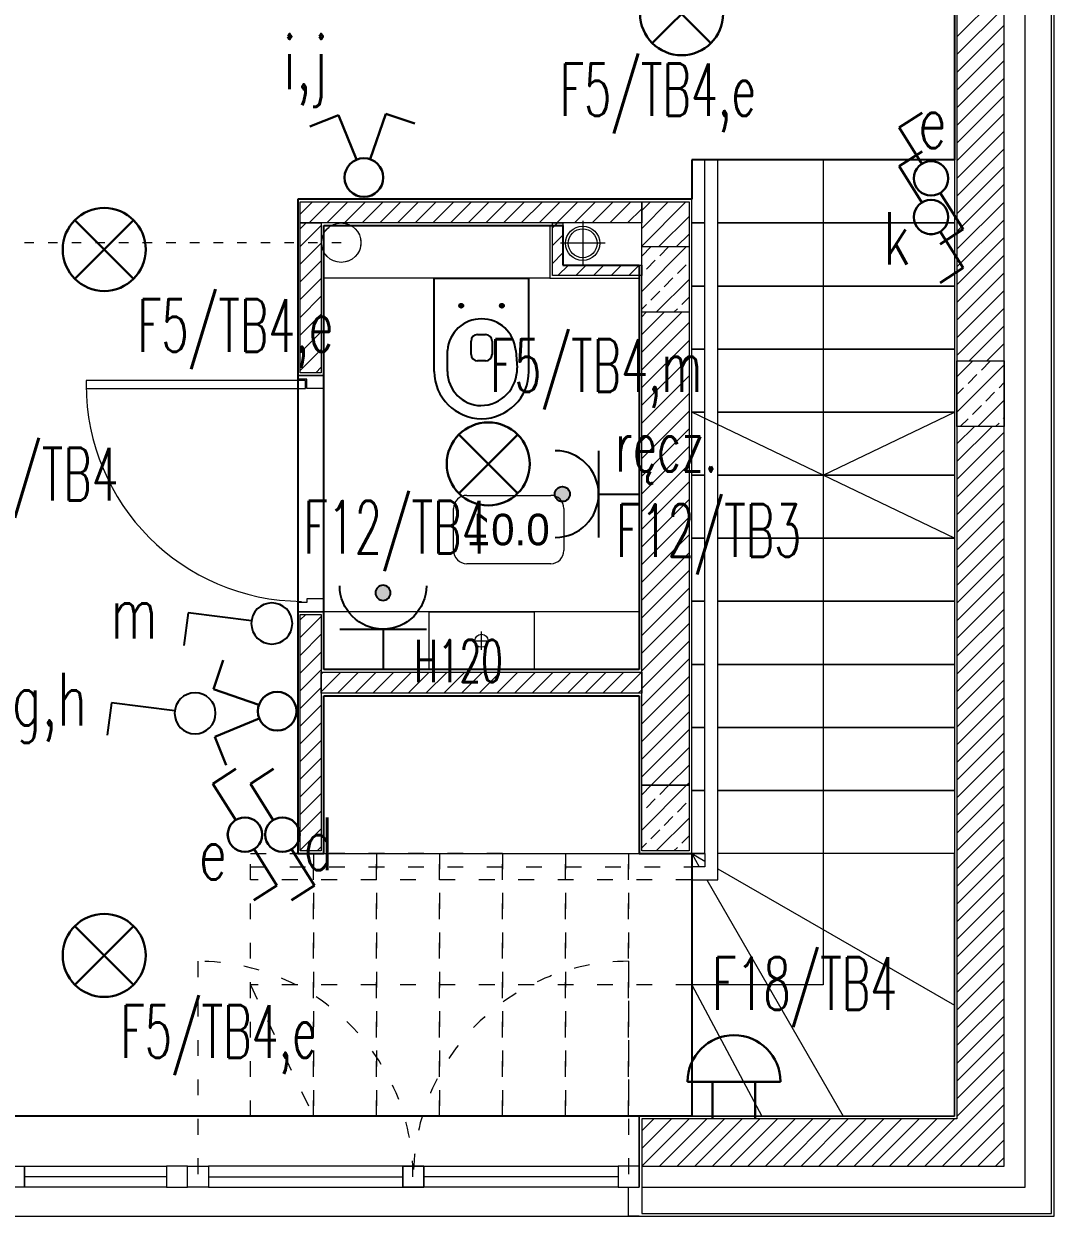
# Model space of a CAD drawing. Header units: millimetres. Extents: x 1780 to 154263, y -7240 to 17216.
# Drawn here: x 72825.4 to 73217.7, y 3515.1 to 3968.9 of the extents above; entities that cross this region are included whole.
import ezdxf
from ezdxf.enums import TextEntityAlignment as Align

# ---------------------------------------------------------------- set-up
doc = ezdxf.new("R2010")
doc.units = ezdxf.units.MM
doc.linetypes.add('ACAD_ISO03W100', pattern=[30, 12, -18])
for name, color, linetype, lineweight in [('2d_SX_aranżacja drukowana', 200, 'Continuous', 5), ('2d_SX_aranżacja niedrukowana', 191, 'Continuous', 5), ('2d_SX_gruba przekroje', 90, 'Continuous', 20), ('2d_SX_instalacje szkic - kanalizacja sanitarna', 44, 'Continuous', 5), ('2d_SX_instalacje szkic - wentylacja wywiew', 14, 'Continuous', 5), ('2d_SX_oznaczenia', 40, 'Continuous', 0), ('2d_SX_przebicia', 96, 'Continuous', 13), ('2d_SX_stolarka drzwiowa', 211, 'Continuous', 5), ('2d_SX_stolarka okienna', 5, 'Continuous', 5), ('2d_SX_stolarka okznaczenia', 251, 'Continuous', 5), ('2d_SX_szraf', 251, 'Continuous', 0), ('2d_SX_warstwy', 181, 'Continuous', 9), ('2d_SX_widok', 10, 'Continuous', 9)]:
    doc.layers.add(name, color=color, linetype=linetype, lineweight=lineweight)
doc.layers.add('2d_SX_powierzchnia', color=251, linetype='Continuous', plot=False)
doc.layers.add('2d_SX_rewizja 18 września', color=210, linetype='Continuous')
doc.layers.add('60 instalacje elektryka', color=10, linetype='Continuous')
doc.styles.add('OPIS', font='simplex.shx', dxfattribs={"width": 0.7, "height": 4})
doc.styles.add('superhelix light', font='')
doc.styles.get('superhelix light').set_extended_font_data('Bahnschrift Light')
doc.linetypes.add('ZIGZAG', pattern='A,0.00254,-5.08,[131,ltypeshp.shx,S=5.08,R=0,X=-5.08,Y=0],-10.16,[131,ltypeshp.shx,S=5.08,R=180,X=5.08,Y=0],-5.08', length=20.32254)

# ---------------------------------------------------------------- blocks, each defined once
blk = doc.blocks.new('PDKLD 1 A')
at = {"color": 8, "ltscale": 5}
for p, q in [((78214.02, -13955.46), (78214.02, -13919.96)), ((78214.02, -13919.96), (78250.02, -13919.96)), ((78250.02, -13955.46), (78250.02, -13919.96)), ((78223.32, -13930.46), (78225.22, -13930.46)), ((78224.27, -13931.41), (78224.27, -13929.51)), ((78238.82, -13930.46), (78240.72, -13930.46)), ((78239.77, -13931.41), (78239.77, -13929.51)), ((78228.02, -13948.96), (78228.02, -13943.96)), ((78230.52, -13941.46), (78233.52, -13941.46)), ((78236.02, -13943.96), (78236.02, -13948.96)), ((78219.02, -13955.46), (78219.02, -13947.46)), ((78245.02, -13947.46), (78245.58, -13954.04)), ((78233.52, -13951.46), (78230.52, -13951.46))]:
    blk.add_line(p, q, dxfattribs=at)
for centre in [(78224.27, -13930.46), (78239.77, -13930.46)]:
    blk.add_circle(centre, 0.75, dxfattribs=at)
for centre, radius, start, end in [((78232.02, -13948.51), 13.04, 4.5812, 175.4188), ((78230.52, -13943.96), 2.5, 90, 180), ((78233.52, -13943.96), 2.5, 0, 90), ((78230.52, -13948.96), 2.5, 180, 270), ((78233.52, -13948.96), 2.5, 270, 0), ((78232.02, -13955.46), 18, 180, 270), ((78232.02, -13955.46), 13, 180, 269.0685), ((78231.58, -13954.46), 14, 270.8976, 1.7357), ((78232.02, -13955.46), 18, 270, 0)]:
    blk.add_arc(centre, radius, start, end, dxfattribs=at)
at = {"layer": '2d_SX_aranżacja drukowana', "color": 8, "ltscale": 5}
for p, q in [((78172.02, -13899.96), (78258.02, -13899.96)), ((78172.02, -13919.96), (78172.02, -13899.96)), ((78258.02, -13899.96), (78258.02, -13919.96)), ((78258.02, -13919.96), (78172.02, -13919.96))]:
    blk.add_line(p, q, dxfattribs=at)
at = {"layer": '2d_SX_aranżacja drukowana', "color": 8}
for p, q in [((78212.02, -14046.96), (78252.02, -14046.96)), ((78212.02, -14068.96), (78212.02, -14046.96)), ((78252.02, -14046.96), (78252.02, -14068.96)), ((78228.52, -14057.96), (78235.52, -14057.96)), ((78232.02, -14061.46), (78232.02, -14054.46)), ((78252.02, -14068.96), (78212.02, -14068.96))]:
    blk.add_line(p, q, dxfattribs=at)
blk.add_circle((78232.02, -14057.96), 2.5, dxfattribs=at)
at = {"layer": '2d_SX_aranżacja niedrukowana', "color": 8}
for p, q in [((78292.02, -14046.96), (78172.02, -14046.96)), ((78292.02, -14078.96), (78172.02, -14078.96)), ((78172.02, -14078.96), (78172.02, -14138.96)), ((78292.02, -14138.96), (78292.02, -14078.96)), ((78172.02, -14138.96), (78292.02, -14138.96))]:
    blk.add_line(p, q, dxfattribs=at)
at = {"layer": '2d_SX_gruba przekroje', "color": 8}
for p, q in [((78450.02, -14276.96), (78450.02, -13485.96)), ((78412.02, -13530.96), (78412.02, -14238.96)), ((78162.02, -13956.96), (78162.02, -13889.96)), ((78162.02, -13889.96), (78172.02, -13889.96)), ((78292.02, -13889.96), (78172.02, -13889.96)), ((78312.02, -13889.96), (78292.02, -13889.96)), ((78312.02, -14138.96), (78312.02, -13889.96)), ((78172.02, -13899.96), (78172.02, -13956.96)), ((78172.02, -13899.96), (78258.02, -13899.96)), ((78258.02, -13899.96), (78258.02, -13919.96)), ((78258.02, -13919.96), (78292.02, -13919.96)), ((78292.02, -13919.96), (78292.02, -14068.96)), ((78172.02, -13956.96), (78162.02, -13956.96)), ((78172.02, -14046.96), (78162.02, -14046.96)), ((78162.02, -14046.96), (78162.02, -14138.96)), ((78172.02, -14068.96), (78172.02, -14046.96)), ((78292.02, -14068.96), (78292.02, -14048.96)), ((78172.02, -14068.96), (78292.02, -14068.96)), ((78172.02, -14138.96), (78172.02, -14078.96)), ((78292.02, -14078.96), (78172.02, -14078.96)), ((78292.02, -14078.96), (78292.02, -14138.96)), ((78162.02, -14138.96), (78172.02, -14138.96)), ((78292.02, -14138.96), (78312.02, -14138.96)), ((78412.02, -14238.96), (78292.02, -14238.96)), ((78292.02, -14238.96), (78292.02, -14265.96)), ((78288.02, -14276.96), (78288.02, -14265.96)), ((78288.02, -14265.96), (78292.02, -14265.96)), ((78292.02, -14276.96), (78288.02, -14276.96)), ((78292.02, -14276.96), (78412.02, -14276.96)), ((78412.02, -14276.96), (78450.02, -14276.96))]:
    blk.add_line(p, q, dxfattribs=at)
at = {"layer": '2d_SX_instalacje szkic - kanalizacja sanitarna', "color": 8}
for p, q in [((78270.52, -13898.19), (78270.52, -13915.19)), ((78279.02, -13906.69), (78262.02, -13906.69))]:
    blk.add_line(p, q, dxfattribs=at)
blk.add_circle((78270.52, -13906.69), 5.5, dxfattribs=at)
at = {"layer": '2d_SX_instalacje szkic - wentylacja wywiew', "color": 8, "linetype": 'ACAD_ISO03W100', "ltscale": 0.3}
blk.add_line((78178.59, -13906.46), (77928.02, -13906.46), dxfattribs=at)
blk.add_circle((78178.59, -13906.46), 7.5, dxfattribs=at)
at = {"layer": '2d_SX_oznaczenia', "color": 8, "ltscale": 0.5}
for p, q in [((78362.02, -13874.96), (78362.02, -14188.96)), ((78412.02, -14018.96), (78312.02, -13970.96)), ((78362.02, -13994.96), (78412.02, -13970.96)), ((78312.02, -14188.96), (78338.71, -14238.96)), ((78362.02, -14188.96), (78312.02, -14188.96))]:
    blk.add_line(p, q, dxfattribs=at)
at = {"layer": '2d_SX_oznaczenia', "color": 8}
for p, q in [((78226.36, -14002.64), (78258.36, -14002.64)), ((78221.36, -14023.64), (78221.36, -14007.64)), ((78263.36, -14007.64), (78263.36, -14023.64)), ((78258.36, -14028.64), (78226.36, -14028.64))]:
    blk.add_line(p, q, dxfattribs=at)
at = {"layer": '2d_SX_oznaczenia', "color": 8, "linetype": 'ACAD_ISO03W100', "ltscale": 0.5}
for p, q in [((78312.02, -14188.96), (78144.02, -14188.96)), ((78144.02, -14188.96), (78168.02, -14238.96))]:
    blk.add_line(p, q, dxfattribs=at)
at = {"layer": '2d_SX_oznaczenia', "color": 8}
for centre, start, end in [((78226.36, -14007.64), 90, 180), ((78258.36, -14007.64), 0, 90), ((78226.36, -14023.64), 180, 270), ((78258.36, -14023.64), 270, 0)]:
    blk.add_arc(centre, 5, start, end, dxfattribs=at)
at = {"layer": '2d_SX_powierzchnia', "color": 8}
for p, q in [((78412.02, -13530.96), (78412.02, -13874.96)), ((78412.02, -13874.96), (78312.02, -13874.96)), ((78312.02, -13874.96), (78312.02, -13889.96)), ((78312.02, -13889.96), (78162.02, -13889.96)), ((78162.02, -13889.96), (78162.02, -14138.96)), ((78172.02, -14068.96), (78172.02, -13899.96)), ((78172.02, -13899.96), (78263.02, -13899.96)), ((78263.02, -13899.96), (78263.02, -13914.96)), ((78263.02, -13914.96), (78292.02, -13914.96)), ((78292.02, -13914.96), (78292.02, -14068.96)), ((78292.02, -14068.96), (78172.02, -14068.96)), ((78172.02, -14138.96), (78172.02, -14078.96)), ((78172.02, -14078.96), (78292.02, -14078.96)), ((78292.02, -14078.96), (78292.02, -14138.96)), ((78162.02, -14138.96), (78172.02, -14138.96)), ((78292.02, -14138.96), (78312.02, -14138.96)), ((78312.02, -14138.96), (78312.02, -14238.96)), ((78312.02, -14238.96), (77708.02, -14238.96))]:
    blk.add_line(p, q, dxfattribs=at)
at = {"layer": '2d_SX_przebicia', "color": 8}
for centre, radius in [((78178.59, -13906.46), 7.5), ((78270.52, -13906.69), 6.5)]:
    blk.add_circle(centre, radius, dxfattribs=at)
at = {"layer": '2d_SX_stolarka drzwiowa', "color": 8}
for p, q in [((78162.02, -13958.46), (78162.02, -13956.96)), ((78162.02, -13956.96), (78172.02, -13956.96)), ((78165.52, -13958.46), (78162.02, -13958.46)), ((78165.52, -13961.96), (78165.52, -13958.46)), ((78172.02, -13956.96), (78172.02, -13961.96)), ((78165.02, -13958.96), (78081.52, -13958.96)), ((78081.52, -13958.96), (78081.52, -13961.96)), ((78081.52, -13961.96), (78165.02, -13961.96)), ((78165.02, -13961.96), (78165.02, -13958.96)), ((78172.02, -13961.96), (78165.52, -13961.96)), ((78162.02, -14043.46), (78162.02, -14046.96)), ((78165.52, -14043.46), (78162.02, -14043.46)), ((78172.02, -14041.96), (78165.52, -14041.96)), ((78165.52, -14041.96), (78165.52, -14043.46)), ((78172.02, -14046.96), (78172.02, -14041.96)), ((78162.02, -14046.96), (78172.02, -14046.96))]:
    blk.add_line(p, q, dxfattribs=at)
at = {"layer": '2d_SX_stolarka okienna', "color": 8, "linetype": 'ACAD_ISO03W100', "ltscale": 0.5}
for p, q in [((78124.02, -14179.96), (78124.02, -14261.96)), ((78288.02, -14179.96), (78288.02, -14261.96))]:
    blk.add_line(p, q, dxfattribs=at)
at = {"layer": '2d_SX_stolarka okienna', "color": 8}
for p, q in [((78050.02, -14257.96), (78058.02, -14257.96)), ((78058.02, -14257.96), (78058.02, -14265.96)), ((78058.02, -14265.96), (78058.02, -14257.96)), ((78058.02, -14257.96), (78112.02, -14257.96)), ((78120.02, -14257.96), (78112.02, -14257.96)), ((78112.02, -14257.96), (78112.02, -14265.96)), ((78112.02, -14257.96), (78112.02, -14265.96)), ((78120.02, -14257.96), (78128.02, -14257.96)), ((78120.02, -14265.96), (78120.02, -14257.96)), ((78120.02, -14257.96), (78120.02, -14257.96)), ((78120.02, -14265.96), (78120.02, -14257.96)), ((78120.02, -14257.96), (78120.02, -14257.96)), ((78128.02, -14257.96), (78128.02, -14265.96)), ((78128.02, -14257.96), (78128.02, -14265.96)), ((78202.02, -14257.96), (78128.02, -14257.96)), ((78202.02, -14257.96), (78210.02, -14257.96)), ((78202.02, -14265.96), (78202.02, -14257.96)), ((78202.02, -14257.96), (78202.02, -14257.96)), ((78210.02, -14257.96), (78202.02, -14257.96)), ((78202.02, -14257.96), (78202.02, -14265.96)), ((78202.02, -14265.96), (78202.02, -14257.96)), ((78210.02, -14257.96), (78210.02, -14265.96)), ((78210.02, -14265.96), (78210.02, -14257.96)), ((78210.02, -14257.96), (78284.02, -14257.96)), ((78210.02, -14265.96), (78210.02, -14257.96)), ((78210.02, -14257.96), (78210.02, -14257.96)), ((78292.02, -14257.96), (78284.02, -14257.96)), ((78284.02, -14257.96), (78284.02, -14265.96)), ((78284.02, -14257.96), (78284.02, -14265.96)), ((78292.02, -14265.96), (78292.02, -14257.96)), ((78292.02, -14257.96), (78292.02, -14257.96)), ((78112.02, -14261.96), (78058.02, -14261.96)), ((78128.02, -14261.96), (78202.02, -14261.96)), ((78284.02, -14261.96), (78210.02, -14261.96)), ((78058.02, -14265.96), (78050.02, -14265.96)), ((78112.02, -14265.96), (78058.02, -14265.96)), ((78112.02, -14265.96), (78120.02, -14265.96)), ((78128.02, -14265.96), (78120.02, -14265.96)), ((78128.02, -14265.96), (78202.02, -14265.96)), ((78210.02, -14265.96), (78202.02, -14265.96)), ((78202.02, -14265.96), (78210.02, -14265.96)), ((78284.02, -14265.96), (78210.02, -14265.96)), ((78284.02, -14265.96), (78292.02, -14265.96))]:
    blk.add_line(p, q, dxfattribs=at)
at = {"layer": '2d_SX_stolarka okienna', "color": 8, "linetype": 'ACAD_ISO03W100', "ltscale": 0.5}
for centre, start, end in [((78123.85, -14262.03), 0.0486, 89.8832), ((78288.18, -14262.03), 90.1168, 179.9514)]:
    blk.add_arc(centre, 82.07, start, end, dxfattribs=at)
at = {"layer": '2d_SX_stolarka okznaczenia', "color": 8}
blk.add_arc((78163.94, -13960.54), 82.43, 179.9492, 269.7025, dxfattribs=at)
blk.add_point((78172.02, -14001.96), dxfattribs=at)
at = {"layer": '2d_SX_szraf', "color": 8, "linetype": 'ZIGZAG'}
for p, q in [((78439.02, -14265.96), (78439.02, -13504.96)), ((78293.02, -14265.96), (78431.02, -14265.96)), ((78431.02, -14265.96), (78439.02, -14265.96))]:
    blk.add_line(p, q, dxfattribs=at)
at = {"layer": '2d_SX_szraf', "color": 8, "linetype": 'Continuous'}
for p, q in [((78413.02, -13828.17), (78431.02, -13810.17)), ((78413.02, -13834.9), (78431.02, -13816.9)), ((78413.02, -13841.64), (78431.02, -13823.64)), ((78413.02, -13848.37), (78431.02, -13830.37)), ((78413.02, -13855.11), (78431.02, -13837.11)), ((78413.02, -13861.84), (78431.02, -13843.84)), ((78413.02, -13868.58), (78431.02, -13850.58)), ((78413.02, -13875.31), (78431.02, -13857.31)), ((78413.02, -13882.05), (78431.02, -13864.05)), ((78413.02, -13888.78), (78431.02, -13870.78)), ((78413.02, -13895.52), (78431.02, -13877.52)), ((78413.02, -13902.25), (78431.02, -13884.25)), ((78163.02, -13895.55), (78167.61, -13890.96)), ((78166.34, -13898.96), (78174.34, -13890.96)), ((78173.08, -13898.96), (78181.08, -13890.96)), ((78179.81, -13898.96), (78187.81, -13890.96)), ((78186.55, -13898.96), (78194.55, -13890.96)), ((78193.28, -13898.96), (78201.28, -13890.96)), ((78200.02, -13898.96), (78208.02, -13890.96)), ((78206.75, -13898.96), (78214.75, -13890.96)), ((78213.49, -13898.96), (78221.49, -13890.96)), ((78220.22, -13898.96), (78228.22, -13890.96)), ((78226.96, -13898.96), (78234.96, -13890.96)), ((78233.69, -13898.96), (78241.69, -13890.96)), ((78240.43, -13898.96), (78248.43, -13890.96)), ((78247.16, -13898.96), (78255.16, -13890.96)), ((78253.9, -13898.96), (78261.9, -13890.96)), ((78260.63, -13898.96), (78268.63, -13890.96)), ((78267.37, -13898.96), (78275.37, -13890.96)), ((78274.1, -13898.96), (78282.1, -13890.96)), ((78280.84, -13898.96), (78288.84, -13890.96)), ((78287.57, -13898.96), (78293.02, -13893.52)), ((78293.02, -13894.28), (78296.34, -13890.96)), ((78293.02, -13901.02), (78303.07, -13890.96)), ((78293.02, -13907.75), (78309.81, -13890.96)), ((78413.02, -13908.99), (78431.02, -13890.99)), ((78163.02, -13901.2), (78165.25, -13898.96)), ((78260.92, -13898.96), (78259.02, -13900.87)), ((78299.54, -13907.96), (78311.02, -13896.49)), ((78413.02, -13915.72), (78431.02, -13897.72)), ((78163.02, -13907.94), (78171.02, -13899.94)), ((78263.02, -13903.6), (78259.02, -13907.6)), ((78306.28, -13907.96), (78311.02, -13903.22)), ((78163.02, -13914.67), (78171.02, -13906.67)), ((78293.02, -13911.55), (78296.6, -13907.96)), ((78293.02, -13925.02), (78310.07, -13907.96)), ((78299.83, -13911.47), (78303.2, -13908.1)), ((78413.02, -13922.46), (78431.02, -13904.46)), ((78263.02, -13910.34), (78259.02, -13914.34)), ((78294.78, -13916.52), (78298.14, -13913.15)), ((78413.02, -13929.19), (78431.02, -13911.19)), ((78163.02, -13921.41), (78171.02, -13913.41)), ((78265.12, -13914.96), (78261.12, -13918.96)), ((78271.86, -13914.96), (78267.86, -13918.96)), ((78278.59, -13914.96), (78274.59, -13918.96)), ((78285.33, -13914.96), (78281.33, -13918.96)), ((78292.06, -13914.96), (78288.06, -13918.96)), ((78306.56, -13918.2), (78309.93, -13914.84)), ((78163.02, -13928.14), (78171.02, -13920.14)), ((78293.02, -13918.28), (78293.09, -13918.2)), ((78298.54, -13932.96), (78311.02, -13920.49)), ((78301.51, -13923.25), (78304.88, -13919.89)), ((78413.02, -13935.93), (78431.02, -13917.93)), ((78296.46, -13928.31), (78299.83, -13924.94)), ((78413.02, -13942.66), (78431.02, -13924.66)), ((78163.02, -13934.88), (78171.02, -13926.88)), ((78293.02, -13931.75), (78294.78, -13929.99)), ((78308.25, -13929.99), (78311.02, -13927.22)), ((78163.02, -13941.61), (78171.02, -13933.61)), ((78293.02, -13934.7), (78294.75, -13932.96)), ((78293.02, -13941.43), (78301.48, -13932.96)), ((78293.02, -13948.17), (78308.22, -13932.96)), ((78305.27, -13932.96), (78306.56, -13931.67)), ((78413.02, -13949.4), (78431.02, -13931.4)), ((78163.02, -13948.35), (78171.02, -13940.35)), ((78293.02, -13954.9), (78311.02, -13936.9)), ((78417.69, -13951.46), (78431.02, -13938.13)), ((78293.02, -13961.64), (78311.02, -13943.64)), ((78424.42, -13951.46), (78431.02, -13944.87)), ((78163.02, -13955.08), (78171.02, -13947.08)), ((78168.87, -13955.96), (78171.02, -13953.82)), ((78293.02, -13968.37), (78311.02, -13950.37)), ((78413.02, -13957.51), (78419.06, -13951.46)), ((78413.02, -13970.98), (78431.02, -13952.98)), ((78422.3, -13954.97), (78425.66, -13951.6)), ((78293.02, -13975.11), (78311.02, -13957.11)), ((78417.24, -13960.02), (78420.61, -13956.65)), ((78413.02, -13964.25), (78415.56, -13961.7)), ((78429.03, -13961.7), (78431.02, -13959.72)), ((78293.02, -13981.84), (78311.02, -13963.84)), ((78421, -13976.46), (78431.02, -13966.45)), ((78423.98, -13966.75), (78427.35, -13963.39)), ((78293.02, -13988.58), (78311.02, -13970.58)), ((78418.93, -13971.81), (78422.3, -13968.44)), ((78413.02, -13983.08), (78419.63, -13976.46)), ((78413.02, -13989.81), (78426.36, -13976.46)), ((78414.27, -13976.46), (78417.24, -13973.49)), ((78427.74, -13976.46), (78429.03, -13975.17)), ((78430.71, -13973.49), (78431.02, -13973.19)), ((78293.02, -13995.31), (78311.02, -13977.31)), ((78413.02, -13996.55), (78431.02, -13978.55)), ((78293.02, -14002.05), (78311.02, -13984.05)), ((78413.02, -14003.28), (78431.02, -13985.28)), ((78293.02, -14008.78), (78311.02, -13990.78)), ((78413.02, -14010.02), (78431.02, -13992.02)), ((78293.02, -14015.52), (78311.02, -13997.52)), ((78413.02, -14016.75), (78431.02, -13998.75)), ((78293.02, -14022.25), (78311.02, -14004.25)), ((78413.02, -14023.49), (78431.02, -14005.49)), ((78293.02, -14028.99), (78311.02, -14010.99)), ((78413.02, -14030.22), (78431.02, -14012.22)), ((78293.02, -14035.72), (78311.02, -14017.72)), ((78413.02, -14036.96), (78431.02, -14018.96)), ((78293.02, -14042.46), (78311.02, -14024.46)), ((78413.02, -14043.69), (78431.02, -14025.69)), ((78293.02, -14049.19), (78311.02, -14031.19)), ((78413.02, -14050.43), (78431.02, -14032.43)), ((78293.02, -14055.93), (78311.02, -14037.93)), ((78413.02, -14057.16), (78431.02, -14039.16)), ((78293.02, -14062.66), (78311.02, -14044.66)), ((78163.02, -14050.05), (78165.1, -14047.96)), ((78163.02, -14056.79), (78171.02, -14048.79)), ((78413.02, -14063.9), (78431.02, -14045.9)), ((78293.02, -14069.4), (78311.02, -14051.4)), ((78413.02, -14070.63), (78431.02, -14052.63)), ((78163.02, -14063.52), (78171.02, -14055.52)), ((78293.02, -14076.13), (78311.02, -14058.13)), ((78163.02, -14070.26), (78171.02, -14062.26)), ((78413.02, -14077.37), (78431.02, -14059.37)), ((78293.02, -14082.87), (78311.02, -14064.87)), ((78413.02, -14084.1), (78431.02, -14066.1)), ((78163.02, -14076.99), (78171.02, -14068.99)), ((78171.02, -14070.67), (78171.72, -14069.96)), ((78171.02, -14077.4), (78178.46, -14069.96)), ((78177.19, -14077.96), (78185.19, -14069.96)), ((78183.93, -14077.96), (78191.93, -14069.96)), ((78190.66, -14077.96), (78198.66, -14069.96)), ((78197.4, -14077.96), (78205.4, -14069.96)), ((78204.13, -14077.96), (78212.13, -14069.96)), ((78210.87, -14077.96), (78218.87, -14069.96)), ((78217.6, -14077.96), (78225.6, -14069.96)), ((78224.34, -14077.96), (78232.34, -14069.96)), ((78231.07, -14077.96), (78239.07, -14069.96)), ((78237.81, -14077.96), (78245.81, -14069.96)), ((78244.54, -14077.96), (78252.54, -14069.96)), ((78251.28, -14077.96), (78259.28, -14069.96)), ((78258.01, -14077.96), (78266.01, -14069.96)), ((78264.75, -14077.96), (78272.75, -14069.96)), ((78271.48, -14077.96), (78279.48, -14069.96)), ((78278.22, -14077.96), (78286.22, -14069.96)), ((78284.95, -14077.96), (78292.95, -14069.96)), ((78293.02, -14089.6), (78311.02, -14071.6)), ((78163.02, -14083.73), (78171.02, -14075.73)), ((78413.02, -14090.84), (78431.02, -14072.84)), ((78291.69, -14077.96), (78293.02, -14076.64)), ((78293.02, -14096.34), (78311.02, -14078.34)), ((78413.02, -14097.57), (78431.02, -14079.57)), ((78163.02, -14090.46), (78171.02, -14082.46)), ((78293.02, -14103.08), (78311.02, -14085.08)), ((78163.02, -14097.2), (78171.02, -14089.2)), ((78413.02, -14104.31), (78431.02, -14086.31)), ((78293.02, -14109.81), (78311.02, -14091.81)), ((78413.02, -14111.04), (78431.02, -14093.04)), ((78163.02, -14103.93), (78171.02, -14095.93)), ((78296.6, -14112.96), (78311.02, -14098.55)), ((78163.02, -14110.67), (78171.02, -14102.67)), ((78413.02, -14117.78), (78431.02, -14099.78)), ((78303.33, -14112.96), (78311.02, -14105.28)), ((78413.02, -14124.51), (78431.02, -14106.51)), ((78163.02, -14117.4), (78171.02, -14109.4)), ((78310.07, -14112.96), (78311.02, -14112.02)), ((78163.02, -14124.14), (78171.02, -14116.14)), ((78293.02, -14116.55), (78296.6, -14112.96)), ((78293.02, -14130.02), (78310.07, -14112.96)), ((78299.83, -14116.47), (78303.2, -14113.1)), ((78413.02, -14131.25), (78431.02, -14113.25)), ((78294.78, -14121.52), (78298.14, -14118.15)), ((78306.56, -14123.2), (78309.93, -14119.84)), ((78413.02, -14137.98), (78431.02, -14119.98)), ((78163.02, -14130.88), (78171.02, -14122.88)), ((78293.02, -14123.28), (78293.09, -14123.2)), ((78298.54, -14137.96), (78311.02, -14125.49)), ((78301.51, -14128.25), (78304.88, -14124.89)), ((78163.02, -14137.61), (78171.02, -14129.61)), ((78296.46, -14133.31), (78299.83, -14129.94)), ((78413.02, -14144.72), (78431.02, -14126.72)), ((78293.02, -14136.75), (78294.78, -14134.99)), ((78308.25, -14134.99), (78311.02, -14132.22)), ((78413.02, -14151.45), (78431.02, -14133.45)), ((78169.4, -14137.96), (78171.02, -14136.35)), ((78305.27, -14137.96), (78306.56, -14136.67)), ((78413.02, -14158.19), (78431.02, -14140.19)), ((78413.02, -14164.93), (78431.02, -14146.93)), ((78413.02, -14171.66), (78431.02, -14153.66)), ((78413.02, -14178.4), (78431.02, -14160.4)), ((78413.02, -14185.13), (78431.02, -14167.13)), ((78413.02, -14191.87), (78431.02, -14173.87)), ((78413.02, -14198.6), (78431.02, -14180.6)), ((78413.02, -14205.34), (78431.02, -14187.34)), ((78413.02, -14212.07), (78431.02, -14194.07)), ((78413.02, -14218.81), (78431.02, -14200.81)), ((78413.02, -14225.54), (78431.02, -14207.54)), ((78413.02, -14232.28), (78431.02, -14214.28)), ((78413.02, -14239.01), (78431.02, -14221.01)), ((78400.8, -14257.96), (78431.02, -14227.75)), ((78407.53, -14257.96), (78431.02, -14234.48)), ((78293.02, -14244.51), (78297.57, -14239.96)), ((78293.02, -14251.25), (78304.3, -14239.96)), ((78293.04, -14257.96), (78311.04, -14239.96)), ((78299.77, -14257.96), (78317.77, -14239.96)), ((78306.51, -14257.96), (78324.51, -14239.96)), ((78313.24, -14257.96), (78331.24, -14239.96)), ((78319.98, -14257.96), (78337.98, -14239.96)), ((78326.71, -14257.96), (78344.71, -14239.96)), ((78333.45, -14257.96), (78351.45, -14239.96)), ((78340.18, -14257.96), (78358.18, -14239.96)), ((78346.92, -14257.96), (78364.92, -14239.96)), ((78353.65, -14257.96), (78371.65, -14239.96)), ((78360.39, -14257.96), (78378.39, -14239.96)), ((78367.12, -14257.96), (78385.12, -14239.96)), ((78373.86, -14257.96), (78391.86, -14239.96)), ((78380.59, -14257.96), (78398.59, -14239.96)), ((78387.33, -14257.96), (78405.33, -14239.96)), ((78394.06, -14257.96), (78412.06, -14239.96)), ((78414.27, -14257.96), (78431.02, -14241.22)), ((78421, -14257.96), (78431.02, -14247.95)), ((78427.74, -14257.96), (78431.02, -14254.69))]:
    blk.add_line(p, q, dxfattribs=at)
at = {"layer": '2d_SX_warstwy', "color": 8}
for p, q in [((78449.02, -14275.96), (78449.02, -13504.96)), ((78413.02, -13529.96), (78413.02, -14239.96)), ((78431.02, -14257.96), (78431.02, -13529.96)), ((78163.02, -13898.96), (78163.02, -13890.96)), ((78163.02, -13890.96), (78293.02, -13890.96)), ((78293.02, -14112.96), (78293.02, -13890.96)), ((78293.02, -13890.96), (78311.02, -13890.96)), ((78293.02, -13890.96), (78293.02, -13898.96)), ((78311.02, -13890.96), (78311.02, -14112.96)), ((78293.02, -13898.96), (78163.02, -13898.96)), ((78163.02, -13898.96), (78171.02, -13898.96)), ((78163.02, -13955.96), (78163.02, -13898.96)), ((78171.02, -13898.96), (78171.02, -13955.96)), ((78259.02, -13918.96), (78259.02, -13898.96)), ((78259.02, -13898.96), (78263.02, -13898.96)), ((78263.02, -13898.96), (78263.02, -13914.96)), ((78293.02, -13932.96), (78293.02, -13907.96)), ((78293.02, -13907.96), (78311.02, -13907.96)), ((78311.02, -13907.96), (78311.02, -13932.96)), ((78263.02, -13914.96), (78293.02, -13914.96)), ((78293.02, -13914.96), (78293.02, -13918.96)), ((78293.02, -13918.96), (78259.02, -13918.96)), ((78311.02, -13932.96), (78293.02, -13932.96)), ((78413.02, -13976.46), (78413.02, -13951.46)), ((78413.02, -13951.46), (78431.02, -13951.46)), ((78431.02, -13951.46), (78431.02, -13976.46)), ((78171.02, -13955.96), (78163.02, -13955.96)), ((78431.02, -13976.46), (78413.02, -13976.46)), ((78163.02, -14047.96), (78171.02, -14047.96)), ((78163.02, -14137.96), (78163.02, -14047.96)), ((78171.02, -14047.96), (78171.02, -14137.96)), ((78171.02, -14077.96), (78171.02, -14069.96)), ((78171.02, -14069.96), (78293.02, -14069.96)), ((78293.02, -14069.96), (78293.02, -14077.96)), ((78293.02, -14077.96), (78171.02, -14077.96)), ((78311.02, -14112.96), (78293.02, -14112.96)), ((78293.02, -14137.96), (78293.02, -14112.96)), ((78293.02, -14112.96), (78311.02, -14112.96)), ((78311.02, -14112.96), (78311.02, -14137.96)), ((78171.02, -14137.96), (78163.02, -14137.96)), ((78311.02, -14137.96), (78293.02, -14137.96)), ((78293.02, -14239.96), (78293.02, -14257.96)), ((78413.02, -14239.96), (78293.02, -14239.96)), ((78293.02, -14257.96), (78293.02, -14275.96)), ((78293.02, -14257.96), (78431.02, -14257.96)), ((78293.02, -14275.96), (78431.02, -14275.96)), ((78431.02, -14275.96), (78431.02, -14275.96)), ((78431.02, -14275.96), (78449.02, -14275.96))]:
    blk.add_line(p, q, dxfattribs=at)
at = {"layer": '2d_SX_widok', "color": 8, "linetype": 'ACAD_ISO03W100', "ltscale": 0.5}
for p, q in [((78450.02, -14276.96), (78450.02, -13177.96)), ((78144.02, -14238.96), (78144.02, -14138.96)), ((78144.02, -14138.96), (78168.02, -14138.96)), ((78240.02, -14138.96), (78160.02, -14138.96)), ((78168.02, -14138.96), (78168.02, -14238.96)), ((78168.02, -14238.96), (78168.02, -14138.96)), ((78168.02, -14138.96), (78192.02, -14138.96)), ((78192.02, -14138.96), (78192.02, -14238.96)), ((78192.02, -14238.96), (78192.02, -14138.96)), ((78192.02, -14138.96), (78216.02, -14138.96)), ((78216.02, -14138.96), (78216.02, -14238.96)), ((78216.02, -14238.96), (78216.02, -14138.96)), ((78216.02, -14138.96), (78240.02, -14138.96)), ((78240.02, -14138.96), (78240.02, -14238.96)), ((78240.02, -14238.96), (78240.02, -14138.96)), ((78240.02, -14138.96), (78264.02, -14138.96)), ((78264.02, -14138.96), (78264.02, -14238.96)), ((78264.02, -14238.96), (78264.02, -14138.96)), ((78264.02, -14138.96), (78288.02, -14138.96)), ((78288.02, -14138.96), (78288.02, -14238.96)), ((78288.02, -14238.96), (78288.02, -14138.96)), ((78288.02, -14138.96), (78312.02, -14138.96)), ((78312.02, -14138.96), (78314.9, -14143.96)), ((78312.02, -14138.96), (78317.02, -14141.85)), ((78312.02, -14138.96), (78312.02, -14238.96)), ((78144.02, -14148.96), (78144.02, -14143.96)), ((78144.02, -14143.96), (78312.02, -14143.96)), ((78312.02, -14148.96), (78144.02, -14148.96)), ((78168.02, -14238.96), (78144.02, -14238.96)), ((78192.02, -14238.96), (78168.02, -14238.96)), ((78216.02, -14238.96), (78192.02, -14238.96)), ((78240.02, -14238.96), (78216.02, -14238.96)), ((78264.02, -14238.96), (78240.02, -14238.96)), ((78288.02, -14238.96), (78264.02, -14238.96)), ((78312.02, -14238.96), (78288.02, -14238.96)), ((77706.02, -14276.96), (78450.02, -14276.96))]:
    blk.add_line(p, q, dxfattribs=at)
at = {"layer": '2d_SX_widok', "color": 8, "ltscale": 0.5}
for p, q in [((78312.02, -13898.96), (78312.02, -13874.96)), ((78312.02, -13874.96), (78412.02, -13874.96)), ((78317.02, -13949.36), (78317.02, -13874.96)), ((78322.02, -13951.76), (78322.02, -13874.96)), ((78412.02, -13874.96), (78412.02, -13898.96)), ((78317.02, -13898.96), (78312.02, -13898.96)), ((78312.02, -13922.96), (78312.02, -13898.96)), ((78312.02, -13898.96), (78317.02, -13898.96)), ((78412.02, -13898.96), (78322.02, -13898.96)), ((78322.02, -13898.96), (78412.02, -13898.96)), ((78412.02, -13898.96), (78412.02, -13922.96)), ((78317.02, -13922.96), (78312.02, -13922.96)), ((78312.02, -13946.96), (78312.02, -13922.96)), ((78312.02, -13922.96), (78317.02, -13922.96)), ((78412.02, -13922.96), (78322.02, -13922.96)), ((78322.02, -13922.96), (78412.02, -13922.96)), ((78412.02, -13922.96), (78412.02, -13946.96)), ((78317.02, -13946.96), (78312.02, -13946.96)), ((78312.02, -13970.96), (78312.02, -13946.96)), ((78312.02, -13946.96), (78317.02, -13946.96)), ((78317.02, -14138.96), (78317.02, -13949.36)), ((78412.02, -13946.96), (78322.02, -13946.96)), ((78322.02, -13946.96), (78412.02, -13946.96)), ((78412.02, -13946.96), (78412.02, -13970.96)), ((78322.02, -14148.96), (78322.02, -13951.76)), ((78317.02, -13970.96), (78312.02, -13970.96)), ((78312.02, -13994.96), (78312.02, -13970.96)), ((78312.02, -13970.96), (78317.02, -13970.96)), ((78412.02, -13970.96), (78322.02, -13970.96)), ((78322.02, -13970.96), (78412.02, -13970.96)), ((78412.02, -13970.96), (78412.02, -13994.96)), ((78312.02, -14018.96), (78312.02, -13994.96)), ((78312.02, -13994.96), (78317.02, -13994.96)), ((78317.02, -13994.96), (78312.02, -13994.96)), ((78322.02, -13994.96), (78412.02, -13994.96)), ((78412.02, -13994.96), (78322.02, -13994.96)), ((78412.02, -13994.96), (78412.02, -14018.96)), ((78317.02, -14018.96), (78312.02, -14018.96)), ((78312.02, -14042.96), (78312.02, -14018.96)), ((78312.02, -14018.96), (78317.02, -14018.96)), ((78412.02, -14018.96), (78322.02, -14018.96)), ((78322.02, -14018.96), (78412.02, -14018.96)), ((78412.02, -14018.96), (78412.02, -14042.96)), ((78317.02, -14042.96), (78312.02, -14042.96)), ((78312.02, -14066.96), (78312.02, -14042.96)), ((78312.02, -14042.96), (78317.02, -14042.96)), ((78412.02, -14042.96), (78322.02, -14042.96)), ((78322.02, -14042.96), (78412.02, -14042.96)), ((78412.02, -14042.96), (78412.02, -14066.96)), ((78317.02, -14066.96), (78312.02, -14066.96)), ((78312.02, -14090.96), (78312.02, -14066.96)), ((78312.02, -14066.96), (78317.02, -14066.96)), ((78412.02, -14066.96), (78322.02, -14066.96)), ((78322.02, -14066.96), (78412.02, -14066.96)), ((78412.02, -14066.96), (78412.02, -14090.96)), ((78317.02, -14090.96), (78312.02, -14090.96)), ((78312.02, -14114.96), (78312.02, -14090.96)), ((78312.02, -14090.96), (78317.02, -14090.96)), ((78412.02, -14090.96), (78322.02, -14090.96)), ((78322.02, -14090.96), (78412.02, -14090.96)), ((78412.02, -14090.96), (78412.02, -14114.96)), ((78317.02, -14114.96), (78312.02, -14114.96)), ((78312.02, -14138.96), (78312.02, -14114.96)), ((78312.02, -14114.96), (78317.02, -14114.96)), ((78412.02, -14114.96), (78322.02, -14114.96)), ((78322.02, -14114.96), (78412.02, -14114.96)), ((78412.02, -14114.96), (78412.02, -14138.96)), ((78312.02, -14143.96), (78312.02, -14138.96)), ((78312.02, -14138.96), (78317.02, -14138.96)), ((78312.02, -14138.96), (78312.02, -14143.96)), ((78317.02, -14138.96), (78312.02, -14138.96)), ((78312.02, -14138.96), (78312.02, -14143.96)), ((78317.02, -14138.96), (78312.02, -14138.96)), ((78317.02, -14138.96), (78317.02, -14143.96)), ((78412.02, -14138.96), (78322.02, -14138.96)), ((78412.02, -14138.96), (78322.02, -14138.96)), ((78412.02, -14238.96), (78412.02, -14138.96)), ((78317.02, -14143.96), (78312.02, -14143.96)), ((78312.02, -14148.96), (78322.02, -14148.96)), ((78312.02, -14148.96), (78312.02, -14238.96)), ((78317.79, -14148.96), (78369.75, -14238.96)), ((78322.02, -14144.74), (78412.02, -14196.7)), ((78292.02, -14238.96), (77808.02, -14238.96)), ((78292.02, -14265.96), (78292.02, -14238.96)), ((78312.02, -14238.96), (78412.02, -14238.96)), ((77808.02, -14276.96), (78292.02, -14276.96))]:
    blk.add_line(p, q, dxfattribs=at)
at = {"layer": '2d_SX_oznaczenia', "color": 8, "style": 'superhelix light', "text_generation_flag": 4}
for p in [(78013.71, -13848.84), (78242.36, -14015.64), (77387.29, -14164.75)]:
    blk.add_attdef('NUMER', text='', height=12, rotation=180, dxfattribs=at).set_placement(p, align=Align.MIDDLE_CENTER)
blk = doc.blocks.new('wyl jednbieg')
at = {"layer": '60 instalacje elektryka', "lineweight": 30}
for p, q in [((2059.79, 3882.77), (2066.28, 3897.38)), ((2066.28, 3897.38), (2075.69, 3893.31))]:
    blk.add_line(p, q, dxfattribs=at)
blk.add_circle((2057.17, 3876.88), 6.45, dxfattribs=at)
blk = doc.blocks.new('schodowy')
blk.add_blockref('wyl jednbieg', (82.33, 4.2))
at = {"rotation": 180}
blk.add_blockref('wyl jednbieg', (4196.68, 7757.96), dxfattribs=at)
blk = doc.blocks.new('lampa1')
at = {"layer": '60 instalacje elektryka', "lineweight": 30}
for p, q in [((2045.42, 2946.75), (2067.75, 2924.42)), ((2067.75, 2946.75), (2045.42, 2924.42))]:
    blk.add_line(p, q, dxfattribs=at)
blk.add_circle((2056.58, 2935.58), 15.79, dxfattribs=at)
blk = doc.blocks.new('swiecznikowy')
at = {"layer": '60 instalacje elektryka', "lineweight": 30}
for p, q in [((2664.24, 2089), (2665.41, 2097.95)), ((2678.19, 2087.04), (2664.24, 2089)), ((2679.06, 2083.14), (2667.28, 2075.42)), ((2667.28, 2075.42), (2672.16, 2067.82))]:
    blk.add_line(p, q, dxfattribs=at)
blk.add_circle((2683.81, 2086.25), 5.68, dxfattribs=at)
blk.add_circle((2683.81, 2086.25), 5.68, dxfattribs=at)
blk = doc.blocks.new('jednobiegunowy')
at = {"layer": '60 instalacje elektryka'}
for p, q in [((2190.56, 2793.4), (2200.02, 2802.78)), ((2200.02, 2802.78), (2204.88, 2797.97))]:
    blk.add_line(p, q, dxfattribs=at)
blk.add_circle((2187.5, 2790.37), 4.3, dxfattribs=at)
blk = doc.blocks.new('gniazdo IP44')
at = {"layer": '60 instalacje elektryka'}
h = blk.add_hatch(color=256, dxfattribs=at)
h.dxf.hatch_style = 1
edge = h.paths.add_edge_path()
edge.add_arc((1758.87, 20893.39), 2.87, 0, 360)
at = {"layer": '60 instalacje elektryka', "lineweight": 25}
for p, q in [((1775.37, 20879.59), (1742.37, 20879.59)), ((1758.87, 20879.59), (1758.87, 20864.16))]:
    blk.add_line(p, q, dxfattribs=at)
at = {"layer": '60 instalacje elektryka'}
blk.add_circle((1758.87, 20893.39), 2.87, dxfattribs=at)
at = {"layer": '60 instalacje elektryka', "lineweight": 25}
blk.add_arc((1758.87, 20896.09), 16.5, 180, 0, dxfattribs=at)
blk = doc.blocks.new('dzwonek')
at = {"layer": '60 instalacje elektryka', "lineweight": 30}
for p, q in [((45521.51, 32173.7), (45521.51, 32180.62)), ((45529.64, 32173.7), (45529.64, 32180.62)), ((45516.72, 32173.7), (45534.43, 32173.7))]:
    blk.add_line(p, q, dxfattribs=at)
blk.add_arc((45525.58, 32173.7), 8.85, 180, 0, dxfattribs=at)

msp = doc.modelspace()

# ---------------------------------------------------------------- block references
at = {"layer": '2d_SX_rewizja 18 września'}
ref = msp.add_blockref('PDKLD 1 A', (-5232.32, 17792.09), dxfattribs=at)
ref.add_attrib('NUMER', '0.01', dxfattribs={"layer": '2d_SX_oznaczenia', "color": 8, "height": 12, "rotation": 180, "style": 'superhelix light', "text_generation_flag": 4}).set_placement((73010.04, 3776.45), align=Align.MIDDLE_CENTER)
at = {"layer": '60 instalacje elektryka'}
for name, p, xscale, yscale, zscale, rotation in [('lampa1', (70137.05, 6031.61), 1.0011, 1.0011, 1.0011, 270.0000000031596), ('swiecznikowy', (70964.48, 7840.63), 1.296, 1.296, 1.296, 258.9999454523489), ('schodowy', (71099.15, 7920.49), 1.01853555804, 1.01853555804, 1.01853555804, 236.1863479903854), ('schodowy', (71099.15, 7905.76), 1.01853555804, 1.01853555804, 1.01853555804, 236.1863479903854), ('lampa1', (69917.23, 5941.88), 1.0011, 1.0011, 1.0011, 270.0000000031596), ('lampa1', (70063.46, 5860.25), 1.0011, 1.0011, 1.0011, 270.0000000031597), ('jednobiegunowy', (79166.37, 2146.79), -1.818212235840003, 1.818212235840003, 1.818212235840003, 37.59092795225571), ('jednobiegunowy', (79137.17, 2112.61), -1.818212235840003, 1.818212235840003, 1.818212235840003, 37.59092795225571), ('swiecznikowy', (68991.67, 1716.88), 1.296, 1.296, 1.296, 348.9999454523489), ('schodowy', (70837.93, 7670.72), 1.01853555804, 1.01853555804, 1.01853555804, 236.1863479903854), ('schodowy', (70852.2, 7670.72), 1.01853555804, 1.01853555804, 1.01853555804, 236.1863479903854), ('lampa1', (69917.23, 5673.21), 1.0011, 1.0011, 1.0011, 270.0000000031596), ('dzwonek', (-17955.36, 67913.69), -2, 2, 2, 180.0000000031595)]:
    msp.add_blockref(name, p, dxfattribs=dict(at, xscale=xscale, yscale=yscale, zscale=zscale, rotation=rotation))
at = {"layer": '60 instalacje elektryka', "rotation": 89.99999999999999}
msp.add_blockref('gniazdo IP44', (93923.85, 2031.08), dxfattribs=at)
at = {"layer": '60 instalacje elektryka', "xscale": -1}
msp.add_blockref('gniazdo IP44', (74721.06, -17141.03), dxfattribs=at)

# ---------------------------------------------------------------- texts
at = {"layer": '60 instalacje elektryka', "lineweight": 20, "char_height": 20, "width": 8.2, "attachment_point": 7, "rotation": 360, "style": 'OPIS'}
for s, insert in [('\\pxqr;i,j', (72932.84, 3937.38)), ('\\pxqr;e', (73168.56, 3921.65)), ('\\pxqr;k', (73154.66, 3877.26)), ('\\pxqr;m', (72868.25, 3734.99)), ('\\pxqr;f,g,h', (72841.4, 3695.22)), ('\\pxqr;d', (72935.09, 3646.85)), ('\\pxqr;e', (72894.6, 3643.2))]:
    msp.add_mtext(s, dxfattribs=dict(at, insert=insert))
at = {"layer": '60 instalacje elektryka', "lineweight": 15, "rotation": 0, "style": 'OPIS'}
for s, insert, char_height, width, attachment_point in [('\\pxql;{\\W0.6;F5/TB4,e}', (73029.51, 3953.84), 20, 22.1829, 1), ('\\pxql;{\\W0.6;F5/TB4,e}', (72868.63, 3864.11), 20, 22.1829, 1), ('\\pxql;{\\W0.6;F5/TB4,m}', (73002.92, 3848.85), 20, 22.1829, 1), ('\\pxql;{\\W0.6;F9/TB4}', (72876.24, 3807.55), 20, 74.8571, 3), ('\\pxql;{\\W0.6;F12/TB4}', (72931.89, 3787.32), 20, 22.1829, 1), ('\\pxql;{\\W0.6;H120}', (72996.21, 3734.42), 16, 22.1829, 3), ('\\pxql;{\\W0.6;F18/TB4}', (73087.51, 3613.69), 20, 22.1829, 1), ('\\pxql;{\\W0.6;F5/TB4,e}', (72862.26, 3595.44), 20, 22.1829, 1)]:
    msp.add_mtext(s, dxfattribs=dict(at, insert=insert, char_height=char_height, width=width, attachment_point=attachment_point))
at = {"layer": '60 instalacje elektryka', "lineweight": 15, "char_height": 20, "attachment_point": 1, "style": 'OPIS'}
for s, insert, width in [('{\\W0.599998;ręcz.}', (73050.53, 3818.51), 43.4286), ('\\pxql;{\\W0.6;F12/TB3}', (73050.97, 3786.06), 77.1429)]:
    msp.add_mtext(s, dxfattribs=dict(at, insert=insert, width=width))

doc.saveas('drawing.dxf')
